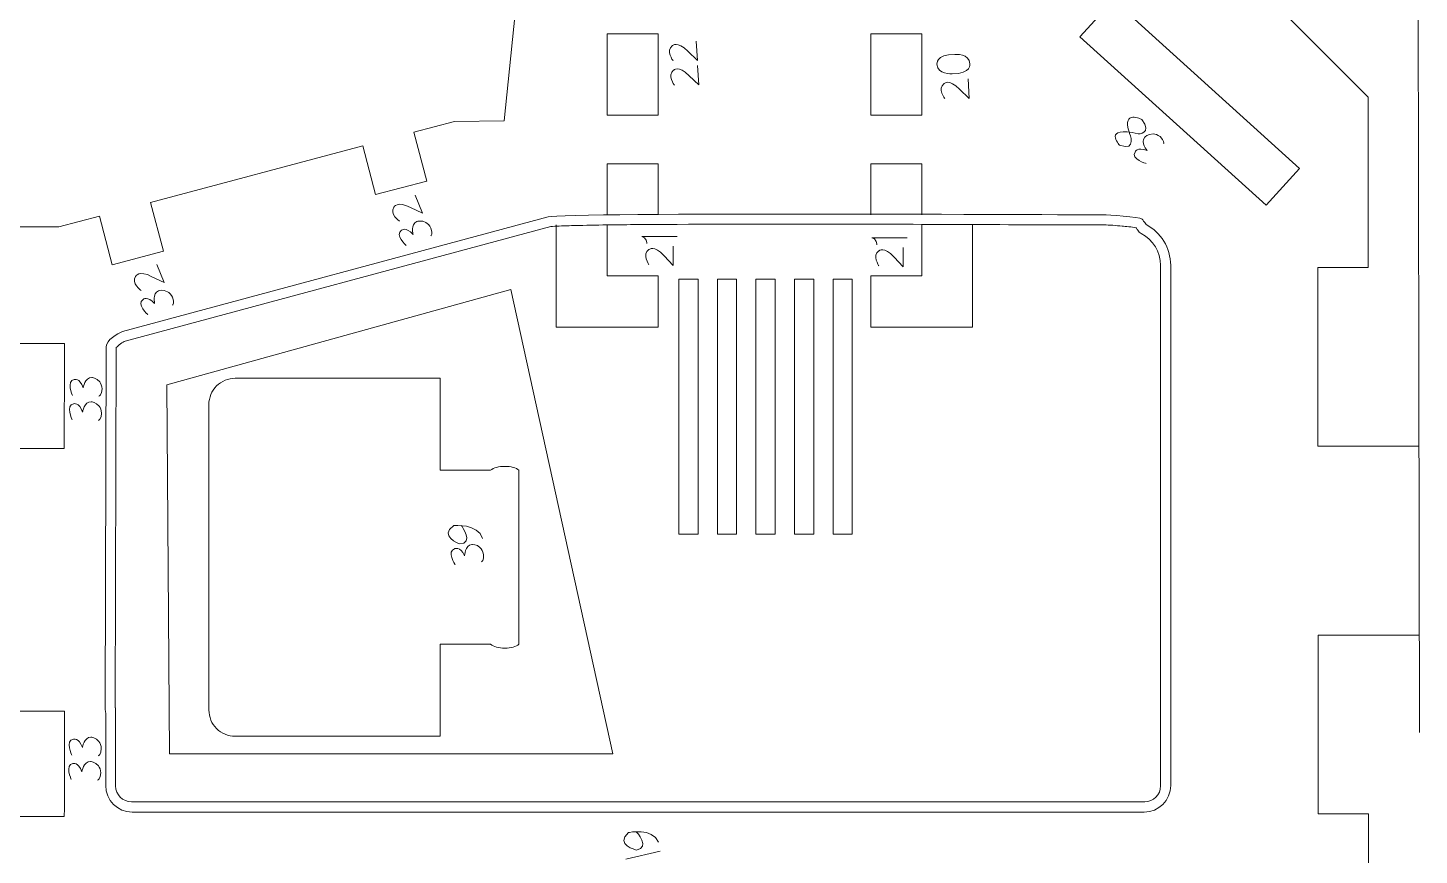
# Model space of a CAD drawing. Header units: centimetres. Extents: x -25 to 25, y -32.5 to 32.5.
# Drawn here: x -8.44 to 0, y -12.03 to -7.01 of the extents above; entities that cross this region are included whole.
import ezdxf

# ---------------------------------------------------------------- set-up
doc = ezdxf.new("R2010")
doc.units = ezdxf.units.CM
doc.header["$MEASUREMENT"] = 0
doc.layers.add('Capa 1', color=7, linetype='Continuous')

msp = doc.modelspace()

# ---------------------------------------------------------------- linework, layer by layer
at = {"layer": 'Capa 1', "color": 250, "lineweight": 9}
for points, knots in [([(-0.00595, -9.54774), (-0.00595, -9.54774), (-0.61795, -9.54807), (-0.61795, -9.54807), (-0.61795, -9.54807), (-0.61795, -9.54807), (-0.61855, -8.46366), (-0.61855, -8.46366), (-0.61855, -8.46366), (-0.61855, -8.46366), (-0.31256, -8.46349), (-0.31256, -8.46349), (-0.31256, -8.46349), (-0.31256, -8.46349), (-0.31312, -7.42927), (-0.31312, -7.42927), (-0.31312, -7.42927), (-0.31312, -7.42927), (-1.84491, -5.89917), (-1.84491, -5.89917), (-1.84491, -5.89917), (-1.84491, -5.89917), (-1.8464, -3.16984), (-1.8464, -3.16984), (-1.8464, -3.16984), (-1.8464, -3.16984), (-0.316, -2.21215), (-0.316, -2.21215), (-0.316, -2.21215), (-0.316, -2.21215), (-0.31628, -1.70185), (-0.31628, -1.70185), (-0.31628, -1.70185), (-0.90906, -1.70217), (-3.55744, -1.70364), (-3.65819, -1.70369), (-3.65819, -1.70369), (-3.65819, -1.70369), (-3.65836, -1.3977), (-3.65836, -1.3977), (-3.65836, -1.3977), (-3.65836, -1.3977), (-4.29624, -1.39805), (-4.29624, -1.39805), (-4.29624, -1.39805), (-4.29624, -1.39805), (-4.29607, -1.70404), (-4.29607, -1.70404), (-4.29607, -1.70404), (-4.43664, -1.70412), (-4.81281, -1.70434), (-4.94725, -1.70441), (-4.94725, -1.70441), (-4.94725, -1.70441), (-4.99659, -2.18061), (-4.99659, -2.18061), (-4.99659, -2.18061), (-4.71297, -2.21), (-4.77409, -2.20367), (-4.69223, -2.21214), (-4.69223, -2.21214), (-4.7061, -2.346), (-4.74233, -2.69577), (-4.76432, -2.90804), (-4.76432, -2.90804), (-4.76432, -2.90804), (-5.0687, -2.8765), (-5.0687, -2.8765), (-5.0687, -2.8765), (-5.0687, -2.8765), (-5.39103, -5.98757), (-5.39103, -5.98757), (-5.39103, -5.98757), (-5.39103, -5.98757), (-5.08668, -6.01911), (-5.08668, -6.01911), (-5.08668, -6.01911), (-5.09841, -6.1324), (-5.15633, -6.69144), (-5.15877, -6.715), (-5.15877, -6.715), (-5.15877, -6.715), (-5.46314, -6.68347), (-5.46314, -6.68347), (-5.46314, -6.68347), (-5.46314, -6.68347), (-5.55533, -7.57332), (-5.55533, -7.57332), (-5.55533, -7.57332), (-5.55533, -7.57332), (-5.85655, -7.57778), (-5.85655, -7.57778), (-5.85655, -7.57778), (-5.85655, -7.57778), (-6.10212, -7.64322), (-6.10212, -7.64322), (-6.10212, -7.64322), (-6.10212, -7.64322), (-6.02417, -7.93913), (-6.02417, -7.93913), (-6.02417, -7.93913), (-6.02417, -7.93913), (-6.33434, -8.02178), (-6.33434, -8.02178), (-6.33434, -8.02178), (-6.33434, -8.02178), (-6.41229, -7.72588), (-6.41229, -7.72588), (-6.41229, -7.72588), (-6.41229, -7.72588), (-7.69958, -8.06891), (-7.69958, -8.06891), (-7.69958, -8.06891), (-7.69958, -8.06891), (-7.62163, -8.36481), (-7.62163, -8.36481), (-7.62163, -8.36481), (-7.62163, -8.36481), (-7.93181, -8.44746), (-7.93181, -8.44746), (-7.93181, -8.44746), (-7.93181, -8.44746), (-8.00976, -8.15156), (-8.00976, -8.15156), (-8.00976, -8.15156), (-8.00976, -8.15156), (-8.25532, -8.217), (-8.25532, -8.217), (-8.25532, -8.217), (-8.25532, -8.217), (-8.60527, -8.21719), (-8.60527, -8.21719), (-8.60527, -8.21719), (-8.60527, -8.21719), (-8.60487, -8.92525), (-8.60487, -8.92525), (-8.60487, -8.92525), (-8.60487, -8.92525), (-8.22215, -8.92505), (-8.22215, -8.92505), (-8.22215, -8.92505), (-8.22203, -9.13737), (-8.22339, -9.51578), (-8.22413, -9.56293), (-8.22413, -9.56293), (-8.22413, -9.56293), (-8.60452, -9.56313), (-8.60452, -9.56313), (-8.60452, -9.56313), (-8.60452, -9.56313), (-8.60365, -11.15787), (-8.60365, -11.15787), (-8.60365, -11.15787), (-8.60365, -11.15787), (-8.22092, -11.15766), (-8.22092, -11.15766), (-8.22092, -11.15766), (-8.22081, -11.35058), (-8.222, -11.74636), (-8.2229, -11.79554), (-8.2229, -11.79554), (-8.2229, -11.79554), (-8.6033, -11.79576), (-8.6033, -11.79576), (-8.6033, -11.79576), (-8.6033, -11.79576), (-8.6029, -12.49529), (-8.6029, -12.49529), (-8.6029, -12.49529), (-8.6029, -12.49529), (-7.51849, -12.48618), (-7.51849, -12.48618), (-7.51849, -12.48618), (-7.51849, -12.48618), (-7.51821, -12.99648), (-7.51821, -12.99648), (-7.51821, -12.99648), (-7.51821, -12.99648), (-8.34746, -12.99694), (-8.34746, -12.99694), (-8.34746, -12.99694), (-8.34746, -12.99694), (-8.36412, -12.99804), (-8.36412, -12.99804), (-8.36412, -12.99804), (-8.36412, -12.99804), (-8.38049, -13.00131), (-8.38049, -13.00131), (-8.38049, -13.00131), (-8.38049, -13.00131), (-8.39629, -13.00668), (-8.39629, -13.00668), (-8.39629, -13.00668), (-8.39629, -13.00668), (-8.41125, -13.01407), (-8.41125, -13.01407), (-8.41125, -13.01407), (-8.41125, -13.01407), (-8.42513, -13.02335), (-8.42513, -13.02335), (-8.42513, -13.02335), (-8.42513, -13.02335), (-8.43766, -13.03436), (-8.43766, -13.03436), (-8.43766, -13.03436), (-8.43766, -13.03436), (-8.44866, -13.04692), (-8.44866, -13.04692), (-8.44866, -13.04692), (-8.44866, -13.04692), (-8.45792, -13.06079), (-8.45792, -13.06079), (-8.45792, -13.06079), (-8.45792, -13.06079), (-8.46529, -13.07577), (-8.46529, -13.07577), (-8.46529, -13.07577), (-8.46529, -13.07577), (-8.47066, -13.09157), (-8.47066, -13.09157), (-8.47066, -13.09157), (-8.47066, -13.09157), (-8.4739, -13.10793), (-8.4739, -13.10793), (-8.4739, -13.10793), (-8.4739, -13.10793), (-8.47498, -13.12459), (-8.47498, -13.12459), (-8.47498, -13.12459), (-8.47498, -13.12459), (-8.47481, -13.44353), (-8.47481, -13.44353), (-8.47481, -13.44353), (-8.47481, -13.44353), (-9.11269, -13.44388), (-9.11269, -13.44388), (-9.11269, -13.44388), (-9.11269, -13.44388), (-9.20017, -13.46527), (-9.20017, -13.46527), (-9.20017, -13.46527), (-9.20017, -13.46527), (-9.28461, -13.49662), (-9.28461, -13.49662), (-9.28461, -13.49662), (-9.28461, -13.49662), (-9.36484, -13.53752), (-9.36484, -13.53752), (-9.36484, -13.53752), (-9.36484, -13.53752), (-9.43981, -13.58742), (-9.43981, -13.58742), (-9.43981, -13.58742), (-9.43981, -13.58742), (-9.50853, -13.64564), (-9.50853, -13.64564), (-9.50853, -13.64564), (-9.50853, -13.64564), (-9.57006, -13.71141), (-9.57006, -13.71141), (-9.57006, -13.71141), (-9.57006, -13.71141), (-9.62357, -13.78384), (-9.62357, -13.78384), (-9.62357, -13.78384), (-9.62357, -13.78384), (-9.66835, -13.86197), (-9.66835, -13.86197), (-9.66835, -13.86197), (-9.66835, -13.86197), (-9.70382, -13.94475), (-9.70382, -13.94475), (-9.70382, -13.94475), (-9.70382, -13.94475), (-9.72949, -14.03109), (-9.72949, -14.03109), (-9.72949, -14.03109), (-9.72949, -14.03109), (-9.745, -14.11979), (-9.745, -14.11979), (-9.745, -14.11979), (-9.745, -14.11979), (-9.75016, -14.20971), (-9.75016, -14.20971), (-9.75016, -14.20971), (-9.75016, -14.20971), (-9.74987, -14.72002), (-9.74987, -14.72002), (-9.74987, -14.72002), (-9.74987, -14.72002), (-9.74878, -14.73667), (-9.74878, -14.73667), (-9.74878, -14.73667), (-9.74878, -14.73667), (-9.7455, -14.75304), (-9.7455, -14.75304), (-9.7455, -14.75304), (-9.7455, -14.75304), (-9.74014, -14.76883), (-9.74014, -14.76883), (-9.74014, -14.76883), (-9.74014, -14.76883), (-9.73275, -14.78381), (-9.73275, -14.78381), (-9.73275, -14.78381), (-9.73275, -14.78381), (-9.72347, -14.79768), (-9.72347, -14.79768), (-9.72347, -14.79768), (-9.72347, -14.79768), (-9.71247, -14.8102), (-9.71247, -14.8102), (-9.71247, -14.8102), (-9.71247, -14.8102), (-9.69991, -14.82121), (-9.69991, -14.82121), (-9.69991, -14.82121), (-9.69991, -14.82121), (-9.68604, -14.83047), (-9.68604, -14.83047), (-9.68604, -14.83047), (-9.68604, -14.83047), (-9.67105, -14.83784), (-9.67105, -14.83784), (-9.67105, -14.83784), (-9.67105, -14.83784), (-9.65525, -14.8432), (-9.65525, -14.8432), (-9.65525, -14.8432), (-9.65525, -14.8432), (-9.63887, -14.84644), (-9.63887, -14.84644), (-9.63887, -14.84644), (-9.63887, -14.84644), (-9.62224, -14.84752), (-9.62224, -14.84752), (-9.62224, -14.84752), (-9.62224, -14.84752), (-9.2395, -14.84731), (-9.2395, -14.84731), (-9.2395, -14.84731), (-9.2395, -14.84731), (-9.22285, -14.84621), (-9.22285, -14.84621), (-9.22285, -14.84621), (-9.22285, -14.84621), (-9.20648, -14.84296), (-9.20648, -14.84296), (-9.20648, -14.84296), (-9.20648, -14.84296), (-9.19068, -14.83757), (-9.19068, -14.83757), (-9.19068, -14.83757), (-9.19068, -14.83757), (-9.17572, -14.8302), (-9.17572, -14.8302), (-9.17572, -14.8302), (-9.17572, -14.8302), (-9.16186, -14.82091), (-9.16186, -14.82091), (-9.16186, -14.82091), (-9.16186, -14.82091), (-9.14931, -14.8099), (-9.14931, -14.8099), (-9.14931, -14.8099), (-9.14931, -14.8099), (-9.13831, -14.79734), (-9.13831, -14.79734), (-9.13831, -14.79734), (-9.13831, -14.79734), (-9.12905, -14.78347), (-9.12905, -14.78347), (-9.12905, -14.78347), (-9.12905, -14.78347), (-9.12167, -14.7685), (-9.12167, -14.7685), (-9.12167, -14.7685), (-9.12167, -14.7685), (-9.11632, -14.75269), (-9.11632, -14.75269), (-9.11632, -14.75269), (-9.11632, -14.75269), (-9.11306, -14.73633), (-9.11306, -14.73633), (-9.11306, -14.73633), (-9.11306, -14.73633), (-9.11199, -14.71967), (-9.11199, -14.71967), (-9.11199, -14.71967), (-9.11199, -14.71967), (-9.11214, -14.4537), (-9.11214, -14.4537), (-9.11214, -14.4537), (-9.11214, -14.4537), (-9.11006, -14.4218), (-9.11006, -14.4218), (-9.11006, -14.4218), (-9.11006, -14.4218), (-9.10384, -14.39045), (-9.10384, -14.39045), (-9.10384, -14.39045), (-9.10384, -14.39045), (-9.09359, -14.36018), (-9.09359, -14.36018), (-9.09359, -14.36018), (-9.09359, -14.36018), (-9.07948, -14.33151), (-9.07948, -14.33151), (-9.07948, -14.33151), (-9.07948, -14.33151), (-9.06173, -14.30492), (-9.06173, -14.30492), (-9.06173, -14.30492), (-9.06173, -14.30492), (-9.04066, -14.28087), (-9.04066, -14.28087), (-9.04066, -14.28087), (-9.04066, -14.28087), (-9.01665, -14.25979), (-9.01665, -14.25979), (-9.01665, -14.25979), (-9.01665, -14.25979), (-8.99008, -14.24202), (-8.99008, -14.24202), (-8.99008, -14.24202), (-8.99008, -14.24202), (-8.96143, -14.22788), (-8.96143, -14.22788), (-8.96143, -14.22788), (-8.96143, -14.22788), (-8.93117, -14.21758), (-8.93117, -14.21758), (-8.93117, -14.21758), (-8.93117, -14.21758), (-8.89982, -14.21133), (-8.89982, -14.21133), (-8.89982, -14.21133), (-8.89982, -14.21133), (-8.86793, -14.20922), (-8.86793, -14.20922), (-8.86793, -14.20922), (-8.86793, -14.20922), (-8.47438, -14.20901), (-8.47438, -14.20901), (-8.47438, -14.20901), (-8.47438, -14.20901), (-8.47424, -14.46416), (-8.47424, -14.46416), (-8.47424, -14.46416), (-8.47424, -14.46416), (-8.47315, -14.48081), (-8.47315, -14.48081), (-8.47315, -14.48081), (-8.47315, -14.48081), (-8.46988, -14.49718), (-8.46988, -14.49718), (-8.46988, -14.49718), (-8.46988, -14.49718), (-8.4645, -14.51299), (-8.4645, -14.51299), (-8.4645, -14.51299), (-8.4645, -14.51299), (-8.45711, -14.52794), (-8.45711, -14.52794), (-8.45711, -14.52794), (-8.45711, -14.52794), (-8.44783, -14.54181), (-8.44783, -14.54181), (-8.44783, -14.54181), (-8.44783, -14.54181), (-8.43681, -14.55436), (-8.43681, -14.55436), (-8.43681, -14.55436), (-8.43681, -14.55436), (-8.42426, -14.56535), (-8.42426, -14.56535), (-8.42426, -14.56535), (-8.42426, -14.56535), (-8.4104, -14.57461), (-8.4104, -14.57461), (-8.4104, -14.57461), (-8.4104, -14.57461), (-8.39542, -14.58199), (-8.39542, -14.58199), (-8.39542, -14.58199), (-8.39542, -14.58199), (-8.3796, -14.58733), (-8.3796, -14.58733), (-8.3796, -14.58733), (-8.3796, -14.58733), (-8.36325, -14.59059), (-8.36325, -14.59059), (-8.36325, -14.59059), (-8.36325, -14.59059), (-8.3466, -14.59167), (-8.3466, -14.59167), (-8.3466, -14.59167), (-8.3466, -14.59167), (-2.35073, -14.58837), (-2.35073, -14.58837), (-2.35073, -14.58837), (-2.35073, -14.58837), (-2.35073, -13.94401), (-2.35073, -13.94401), (-2.35073, -13.94401), (-2.35073, -13.94401), (-4.3964, -13.94513), (-4.3964, -13.94513)], [0, 0, 0, 0, 0.0078125, 0.0078125, 0.0078125, 0.0078125, 0.015625, 0.015625, 0.015625, 0.015625, 0.0234375, 0.0234375, 0.0234375, 0.0234375, 0.03125, 0.03125, 0.03125, 0.03125, 0.0390625, 0.0390625, 0.0390625, 0.0390625, 0.046875, 0.046875, 0.046875, 0.046875, 0.0546875, 0.0546875, 0.0546875, 0.0546875, 0.0625, 0.0625, 0.0625, 0.0625, 0.0703125, 0.0703125, 0.0703125, 0.0703125, 0.078125, 0.078125, 0.078125, 0.078125, 0.0859375, 0.0859375, 0.0859375, 0.0859375, 0.09375, 0.09375, 0.09375, 0.09375, 0.1015625, 0.1015625, 0.1015625, 0.1015625, 0.109375, 0.109375, 0.109375, 0.109375, 0.1171875, 0.1171875, 0.1171875, 0.1171875, 0.125, 0.125, 0.125, 0.125, 0.1328125, 0.1328125, 0.1328125, 0.1328125, 0.140625, 0.140625, 0.140625, 0.140625, 0.1484375, 0.1484375, 0.1484375, 0.1484375, 0.15625, 0.15625, 0.15625, 0.15625, 0.1640625, 0.1640625, 0.1640625, 0.1640625, 0.171875, 0.171875, 0.171875, 0.171875, 0.1796875, 0.1796875, 0.1796875, 0.1796875, 0.1875, 0.1875, 0.1875, 0.1875, 0.1953125, 0.1953125, 0.1953125, 0.1953125, 0.203125, 0.203125, 0.203125, 0.203125, 0.2109375, 0.2109375, 0.2109375, 0.2109375, 0.21875, 0.21875, 0.21875, 0.21875, 0.2265625, 0.2265625, 0.2265625, 0.2265625, 0.234375, 0.234375, 0.234375, 0.234375, 0.2421875, 0.2421875, 0.2421875, 0.2421875, 0.25, 0.25, 0.25, 0.25, 0.2578125, 0.2578125, 0.2578125, 0.2578125, 0.265625, 0.265625, 0.265625, 0.265625, 0.2734375, 0.2734375, 0.2734375, 0.2734375, 0.28125, 0.28125, 0.28125, 0.28125, 0.2890625, 0.2890625, 0.2890625, 0.2890625, 0.296875, 0.296875, 0.296875, 0.296875, 0.3046875, 0.3046875, 0.3046875, 0.3046875, 0.3125, 0.3125, 0.3125, 0.3125, 0.3203125, 0.3203125, 0.3203125, 0.3203125, 0.328125, 0.328125, 0.328125, 0.328125, 0.3359375, 0.3359375, 0.3359375, 0.3359375, 0.34375, 0.34375, 0.34375, 0.34375, 0.3515625, 0.3515625, 0.3515625, 0.3515625, 0.359375, 0.359375, 0.359375, 0.359375, 0.3671875, 0.3671875, 0.3671875, 0.3671875, 0.375, 0.375, 0.375, 0.375, 0.3828125, 0.3828125, 0.3828125, 0.3828125, 0.390625, 0.390625, 0.390625, 0.390625, 0.3984375, 0.3984375, 0.3984375, 0.3984375, 0.40625, 0.40625, 0.40625, 0.40625, 0.4140625, 0.4140625, 0.4140625, 0.4140625, 0.421875, 0.421875, 0.421875, 0.421875, 0.4296875, 0.4296875, 0.4296875, 0.4296875, 0.4375, 0.4375, 0.4375, 0.4375, 0.4453125, 0.4453125, 0.4453125, 0.4453125, 0.453125, 0.453125, 0.453125, 0.453125, 0.4609375, 0.4609375, 0.4609375, 0.4609375, 0.46875, 0.46875, 0.46875, 0.46875, 0.4765625, 0.4765625, 0.4765625, 0.4765625, 0.484375, 0.484375, 0.484375, 0.484375, 0.4921875, 0.4921875, 0.4921875, 0.4921875, 0.5, 0.5, 0.5, 0.5, 0.5078125, 0.5078125, 0.5078125, 0.5078125, 0.515625, 0.515625, 0.515625, 0.515625, 0.5234375, 0.5234375, 0.5234375, 0.5234375, 0.53125, 0.53125, 0.53125, 0.53125, 0.5390625, 0.5390625, 0.5390625, 0.5390625, 0.546875, 0.546875, 0.546875, 0.546875, 0.5546875, 0.5546875, 0.5546875, 0.5546875, 0.5625, 0.5625, 0.5625, 0.5625, 0.5703125, 0.5703125, 0.5703125, 0.5703125, 0.578125, 0.578125, 0.578125, 0.578125, 0.5859375, 0.5859375, 0.5859375, 0.5859375, 0.59375, 0.59375, 0.59375, 0.59375, 0.6015625, 0.6015625, 0.6015625, 0.6015625, 0.609375, 0.609375, 0.609375, 0.609375, 0.6171875, 0.6171875, 0.6171875, 0.6171875, 0.625, 0.625, 0.625, 0.625, 0.6328125, 0.6328125, 0.6328125, 0.6328125, 0.640625, 0.640625, 0.640625, 0.640625, 0.6484375, 0.6484375, 0.6484375, 0.6484375, 0.65625, 0.65625, 0.65625, 0.65625, 0.6640625, 0.6640625, 0.6640625, 0.6640625, 0.671875, 0.671875, 0.671875, 0.671875, 0.6796875, 0.6796875, 0.6796875, 0.6796875, 0.6875, 0.6875, 0.6875, 0.6875, 0.6953125, 0.6953125, 0.6953125, 0.6953125, 0.703125, 0.703125, 0.703125, 0.703125, 0.7109375, 0.7109375, 0.7109375, 0.7109375, 0.71875, 0.71875, 0.71875, 0.71875, 0.7265625, 0.7265625, 0.7265625, 0.7265625, 0.734375, 0.734375, 0.734375, 0.734375, 0.7421875, 0.7421875, 0.7421875, 0.7421875, 0.75, 0.75, 0.75, 0.75, 0.7578125, 0.7578125, 0.7578125, 0.7578125, 0.765625, 0.765625, 0.765625, 0.765625, 0.7734375, 0.7734375, 0.7734375, 0.7734375, 0.78125, 0.78125, 0.78125, 0.78125, 0.7890625, 0.7890625, 0.7890625, 0.7890625, 0.796875, 0.796875, 0.796875, 0.796875, 0.8046875, 0.8046875, 0.8046875, 0.8046875, 0.8125, 0.8125, 0.8125, 0.8125, 0.8203125, 0.8203125, 0.8203125, 0.8203125, 0.828125, 0.828125, 0.828125, 0.828125, 0.8359375, 0.8359375, 0.8359375, 0.8359375, 0.84375, 0.84375, 0.84375, 0.84375, 0.8515625, 0.8515625, 0.8515625, 0.8515625, 0.859375, 0.859375, 0.859375, 0.859375, 0.8671875, 0.8671875, 0.8671875, 0.8671875, 0.875, 0.875, 0.875, 0.875, 0.8828125, 0.8828125, 0.8828125, 0.8828125, 0.890625, 0.890625, 0.890625, 0.890625, 0.8984375, 0.8984375, 0.8984375, 0.8984375, 0.90625, 0.90625, 0.90625, 0.90625, 0.9140625, 0.9140625, 0.9140625, 0.9140625, 0.921875, 0.921875, 0.921875, 0.921875, 0.9296875, 0.9296875, 0.9296875, 0.9296875, 0.9375, 0.9375, 0.9375, 0.9375, 0.9453125, 0.9453125, 0.9453125, 0.9453125, 0.953125, 0.953125, 0.953125, 0.953125, 0.9609375, 0.9609375, 0.9609375, 0.9609375, 0.96875, 0.96875, 0.96875, 0.96875, 0.9765625, 0.9765625, 0.9765625, 0.9765625, 0.984375, 0.984375, 0.984375, 0.984375, 1, 1, 1, 1]), ([(-0.0029, -11.28713), (-0.0029, -11.28713), (-0.01459, -4.61881), (-0.01459, -4.61881), (-0.01459, -4.61881), (-0.01459, -4.61881), (8.54903, -4.61881), (8.54903, -4.61881), (8.54903, -4.61881), (8.54903, -4.61881), (8.54903, -11.28713), (8.54903, -11.28713)], [0, 0, 0, 0, 0.25, 0.25, 0.25, 0.25, 0.5, 0.5, 0.5, 0.5, 1, 1, 1, 1]), ([(-1.85895, -6.83932), (-1.85895, -6.83932), (-0.72985, -7.86304), (-0.72985, -7.86304), (-0.72985, -7.86304), (-0.72985, -7.86304), (-0.93181, -8.08579), (-0.93181, -8.08579), (-0.93181, -8.08579), (-0.93181, -8.08579), (-2.06235, -7.06366), (-2.06235, -7.06366), (-2.06235, -7.06366), (-2.06235, -7.06366), (-1.85895, -6.83932), (-1.85895, -6.83932)], [0, 0, 0, 0, 0.2, 0.2, 0.2, 0.2, 0.4, 0.4, 0.4, 0.4, 0.6, 0.6, 0.6, 0.6, 1, 1, 1, 1]), ([(-4.62058, -7.53949), (-4.62058, -7.53949), (-4.62058, -7.04503), (-4.62058, -7.04503), (-4.62058, -7.04503), (-4.62058, -7.04503), (-4.92964, -7.04503), (-4.92964, -7.04503), (-4.92964, -7.04503), (-4.92964, -7.04503), (-4.92964, -7.53949), (-4.92964, -7.53949), (-4.92964, -7.53949), (-4.92964, -7.53949), (-4.62058, -7.53949), (-4.62058, -7.53949)], [0, 0, 0, 0, 0.2, 0.2, 0.2, 0.2, 0.4, 0.4, 0.4, 0.4, 0.6, 0.6, 0.6, 0.6, 1, 1, 1, 1]), ([(-3.33092, -7.53949), (-3.33092, -7.53949), (-3.33092, -7.04503), (-3.33092, -7.04503), (-3.33092, -7.04503), (-3.33092, -7.04503), (-3.02186, -7.04503), (-3.02186, -7.04503), (-3.02186, -7.04503), (-3.02186, -7.04503), (-3.02186, -7.53949), (-3.02186, -7.53949), (-3.02186, -7.53949), (-3.02186, -7.53949), (-3.33092, -7.53949), (-3.33092, -7.53949)], [0, 0, 0, 0, 0.2, 0.2, 0.2, 0.2, 0.4, 0.4, 0.4, 0.4, 0.6, 0.6, 0.6, 0.6, 1, 1, 1, 1]), ([(-4.62058, -8.14453), (-4.62058, -8.14453), (-4.62058, -7.83547), (-4.62058, -7.83547), (-4.62058, -7.83547), (-4.62058, -7.83547), (-4.92964, -7.83547), (-4.92964, -7.83547), (-4.92964, -7.83547), (-4.92964, -7.83547), (-4.92964, -8.14453), (-4.92964, -8.14453)], [0, 0, 0, 0, 0.25, 0.25, 0.25, 0.25, 0.5, 0.5, 0.5, 0.5, 1, 1, 1, 1]), ([(-3.02186, -8.14453), (-3.02186, -8.14453), (-3.02186, -7.83547), (-3.02186, -7.83547), (-3.02186, -7.83547), (-3.02186, -7.83547), (-3.33092, -7.83547), (-3.33092, -7.83547), (-3.33092, -7.83547), (-3.33092, -7.83547), (-3.33092, -8.14453), (-3.33092, -8.14453)], [0, 0, 0, 0, 0.25, 0.25, 0.25, 0.25, 0.5, 0.5, 0.5, 0.5, 1, 1, 1, 1]), ([(-1.51153, -10.91743), (-1.51153, -10.91743), (-1.51153, -10.19378), (-1.51153, -10.19378), (-1.51153, -10.19378), (-1.51153, -10.19378), (-1.51153, -8.45082), (-1.51153, -8.45082), (-1.51153, -8.45082), (-1.51153, -8.34383), (-1.57232, -8.25039), (-1.66105, -8.20325), (-1.66105, -8.20325), (-1.67214, -8.18687), (-1.68114, -8.1745), (-1.68493, -8.17072), (-1.68493, -8.17072), (-1.69882, -8.15683), (-1.89755, -8.14453), (-1.91724, -8.14453), (-1.91724, -8.14453), (-2.11748, -8.14453), (-5.17753, -8.12769), (-5.28799, -8.15739), (-5.28799, -8.15739), (-5.28799, -8.15739), (-7.86914, -8.85308), (-7.86914, -8.85308), (-7.86914, -8.85308), (-7.9016, -8.86178), (-7.96882, -8.90904), (-7.96878, -8.94264), (-7.96878, -8.94264), (-7.96878, -8.94264), (-7.97445, -11.1233), (-7.97445, -11.1233), (-7.97445, -11.1233), (-7.97445, -11.13639), (-7.97519, -11.15508), (-7.97161, -11.17023), (-7.97161, -11.17023), (-7.97161, -11.17023), (-7.97161, -11.60905), (-7.97161, -11.60905), (-7.97161, -11.60905), (-7.97161, -11.6975), (-7.89926, -11.76985), (-7.8108, -11.76985), (-7.8108, -11.76985), (-7.8108, -11.76985), (-1.67234, -11.76985), (-1.67234, -11.76985), (-1.67234, -11.76985), (-1.58389, -11.76985), (-1.51153, -11.6975), (-1.51153, -11.60905), (-1.51153, -11.60905), (-1.51153, -11.60905), (-1.51153, -10.91743), (-1.51153, -10.91743)], [0, 0, 0, 0, 0.0625, 0.0625, 0.0625, 0.0625, 0.125, 0.125, 0.125, 0.125, 0.1875, 0.1875, 0.1875, 0.1875, 0.25, 0.25, 0.25, 0.25, 0.3125, 0.3125, 0.3125, 0.3125, 0.375, 0.375, 0.375, 0.375, 0.4375, 0.4375, 0.4375, 0.4375, 0.5, 0.5, 0.5, 0.5, 0.5625, 0.5625, 0.5625, 0.5625, 0.625, 0.625, 0.625, 0.625, 0.6875, 0.6875, 0.6875, 0.6875, 0.75, 0.75, 0.75, 0.75, 0.8125, 0.8125, 0.8125, 0.8125, 0.875, 0.875, 0.875, 0.875, 1, 1, 1, 1]), ([(-1.57244, -10.91743), (-1.57244, -10.91743), (-1.57244, -10.45394), (-1.57244, -10.45394), (-1.57244, -10.45394), (-1.57244, -10.45394), (-1.57244, -8.45082), (-1.57244, -8.45082), (-1.57244, -8.45082), (-1.57244, -8.3694), (-1.61807, -8.29507), (-1.68963, -8.25704), (-1.68963, -8.25704), (-1.68963, -8.25704), (-1.703, -8.24994), (-1.703, -8.24994), (-1.703, -8.24994), (-1.703, -8.24994), (-1.71149, -8.23741), (-1.71149, -8.23741), (-1.71149, -8.23741), (-1.71461, -8.23279), (-1.71806, -8.22752), (-1.72162, -8.22248), (-1.72162, -8.22248), (-1.74643, -8.21727), (-1.78528, -8.21477), (-1.8063, -8.21292), (-1.8063, -8.21292), (-1.84163, -8.20979), (-1.88194, -8.20564), (-1.91724, -8.20545), (-1.91724, -8.20545), (-2.47777, -8.20545), (-3.03846, -8.20117), (-3.59905, -8.20074), (-3.59905, -8.20074), (-3.97097, -8.20045), (-4.34299, -8.20053), (-4.7149, -8.2035), (-4.7149, -8.2035), (-4.84368, -8.20453), (-4.97258, -8.20575), (-5.10133, -8.20877), (-5.10133, -8.20877), (-5.1412, -8.20971), (-5.18114, -8.21076), (-5.22096, -8.21266), (-5.22096, -8.21266), (-5.23651, -8.2134), (-5.25862, -8.21369), (-5.27214, -8.2162), (-5.27214, -8.2162), (-5.27214, -8.2162), (-7.85328, -8.91189), (-7.85328, -8.91189), (-7.85328, -8.91189), (-7.86586, -8.91531), (-7.8978, -8.93712), (-7.90789, -8.95055), (-7.90789, -8.95055), (-7.90789, -8.95055), (-7.91354, -11.12346), (-7.91354, -11.12346), (-7.91354, -11.12346), (-7.91355, -11.12664), (-7.9137, -11.13146), (-7.91373, -11.13656), (-7.91373, -11.13656), (-7.91373, -11.13656), (-7.91155, -11.13644), (-7.91155, -11.13644), (-7.91155, -11.13644), (-7.91155, -11.13644), (-7.91155, -11.61049), (-7.91155, -11.61049), (-7.91155, -11.61049), (-7.91155, -11.6635), (-7.86818, -11.70688), (-7.81516, -11.70688), (-7.81516, -11.70688), (-7.81516, -11.70688), (-1.66883, -11.70688), (-1.66883, -11.70688), (-1.66883, -11.70688), (-1.61581, -11.70688), (-1.57244, -11.6635), (-1.57244, -11.61049), (-1.57244, -11.61049), (-1.57244, -11.61049), (-1.57244, -10.91743), (-1.57244, -10.91743)], [0, 0, 0, 0, 0.0416667, 0.0416667, 0.0416667, 0.0416667, 0.0833333, 0.0833333, 0.0833333, 0.0833333, 0.125, 0.125, 0.125, 0.125, 0.1666667, 0.1666667, 0.1666667, 0.1666667, 0.2083333, 0.2083333, 0.2083333, 0.2083333, 0.25, 0.25, 0.25, 0.25, 0.2916667, 0.2916667, 0.2916667, 0.2916667, 0.3333333, 0.3333333, 0.3333333, 0.3333333, 0.375, 0.375, 0.375, 0.375, 0.4166667, 0.4166667, 0.4166667, 0.4166667, 0.4583333, 0.4583333, 0.4583333, 0.4583333, 0.5, 0.5, 0.5, 0.5, 0.5416667, 0.5416667, 0.5416667, 0.5416667, 0.5833333, 0.5833333, 0.5833333, 0.5833333, 0.625, 0.625, 0.625, 0.625, 0.6666667, 0.6666667, 0.6666667, 0.6666667, 0.7083333, 0.7083333, 0.7083333, 0.7083333, 0.75, 0.75, 0.75, 0.75, 0.7916667, 0.7916667, 0.7916667, 0.7916667, 0.8333333, 0.8333333, 0.8333333, 0.8333333, 0.875, 0.875, 0.875, 0.875, 0.9166667, 0.9166667, 0.9166667, 0.9166667, 1, 1, 1, 1]), ([(-4.92964, -8.20545), (-4.92964, -8.20545), (-4.92964, -8.51451), (-4.92964, -8.51451), (-4.92964, -8.51451), (-4.92964, -8.51451), (-4.62062, -8.51451), (-4.62062, -8.51451), (-4.62062, -8.51451), (-4.62062, -8.51451), (-4.62062, -8.82574), (-4.62062, -8.82574), (-4.62062, -8.82574), (-4.62062, -8.82574), (-5.2387, -8.82574), (-5.2387, -8.82574), (-5.2387, -8.82574), (-5.2387, -8.82574), (-5.2387, -8.20545), (-5.2387, -8.20545)], [0, 0, 0, 0, 0.1666667, 0.1666667, 0.1666667, 0.1666667, 0.3333333, 0.3333333, 0.3333333, 0.3333333, 0.5, 0.5, 0.5, 0.5, 0.6666667, 0.6666667, 0.6666667, 0.6666667, 1, 1, 1, 1]), ([(-2.71284, -8.20545), (-2.71284, -8.20545), (-2.71284, -8.82574), (-2.71284, -8.82574), (-2.71284, -8.82574), (-2.71284, -8.82574), (-3.33092, -8.82574), (-3.33092, -8.82574), (-3.33092, -8.82574), (-3.33092, -8.82574), (-3.33092, -8.51451), (-3.33092, -8.51451), (-3.33092, -8.51451), (-3.33092, -8.51451), (-3.0219, -8.51451), (-3.0219, -8.51451), (-3.0219, -8.51451), (-3.0219, -8.51451), (-3.0219, -8.20545), (-3.0219, -8.20545)], [0, 0, 0, 0, 0.1666667, 0.1666667, 0.1666667, 0.1666667, 0.3333333, 0.3333333, 0.3333333, 0.3333333, 0.5, 0.5, 0.5, 0.5, 0.6666667, 0.6666667, 0.6666667, 0.6666667, 1, 1, 1, 1]), ([(-5.51384, -8.59756), (-5.51384, -8.59756), (-7.60166, -9.1766), (-7.60166, -9.1766), (-7.60166, -9.1766), (-7.60166, -9.1766), (-7.58463, -11.41651), (-7.58463, -11.41651), (-7.58463, -11.41651), (-7.58463, -11.41651), (-4.89504, -11.41497), (-4.89504, -11.41497), (-4.89504, -11.41497), (-4.89504, -11.41497), (-5.51384, -8.59756), (-5.51384, -8.59756)], [0, 0, 0, 0, 0.2, 0.2, 0.2, 0.2, 0.4, 0.4, 0.4, 0.4, 0.6, 0.6, 0.6, 0.6, 1, 1, 1, 1]), ([(-4.49543, -8.53433), (-4.49543, -8.53433), (-4.37848, -8.53433), (-4.37848, -8.53433), (-4.37848, -8.53433), (-4.37848, -8.53433), (-4.37848, -10.08162), (-4.37848, -10.08162), (-4.37848, -10.08162), (-4.37848, -10.08162), (-4.49543, -10.08162), (-4.49543, -10.08162), (-4.49543, -10.08162), (-4.49543, -10.08162), (-4.49543, -8.53433), (-4.49543, -8.53433)], [0, 0, 0, 0, 0.2, 0.2, 0.2, 0.2, 0.4, 0.4, 0.4, 0.4, 0.6, 0.6, 0.6, 0.6, 1, 1, 1, 1]), ([(-4.26153, -8.53433), (-4.26153, -8.53433), (-4.14457, -8.53433), (-4.14457, -8.53433), (-4.14457, -8.53433), (-4.14457, -8.53433), (-4.14457, -10.08162), (-4.14457, -10.08162), (-4.14457, -10.08162), (-4.14457, -10.08162), (-4.26153, -10.08162), (-4.26153, -10.08162), (-4.26153, -10.08162), (-4.26153, -10.08162), (-4.26153, -8.53433), (-4.26153, -8.53433)], [0, 0, 0, 0, 0.2, 0.2, 0.2, 0.2, 0.4, 0.4, 0.4, 0.4, 0.6, 0.6, 0.6, 0.6, 1, 1, 1, 1]), ([(-4.02762, -8.53433), (-4.02762, -8.53433), (-3.91067, -8.53433), (-3.91067, -8.53433), (-3.91067, -8.53433), (-3.91067, -8.53433), (-3.91067, -10.08162), (-3.91067, -10.08162), (-3.91067, -10.08162), (-3.91067, -10.08162), (-4.02762, -10.08162), (-4.02762, -10.08162), (-4.02762, -10.08162), (-4.02762, -10.08162), (-4.02762, -8.53433), (-4.02762, -8.53433)], [0, 0, 0, 0, 0.2, 0.2, 0.2, 0.2, 0.4, 0.4, 0.4, 0.4, 0.6, 0.6, 0.6, 0.6, 1, 1, 1, 1]), ([(-3.79372, -8.53433), (-3.79372, -8.53433), (-3.67676, -8.53433), (-3.67676, -8.53433), (-3.67676, -8.53433), (-3.67676, -8.53433), (-3.67676, -10.08162), (-3.67676, -10.08162), (-3.67676, -10.08162), (-3.67676, -10.08162), (-3.79372, -10.08162), (-3.79372, -10.08162), (-3.79372, -10.08162), (-3.79372, -10.08162), (-3.79372, -8.53433), (-3.79372, -8.53433)], [0, 0, 0, 0, 0.2, 0.2, 0.2, 0.2, 0.4, 0.4, 0.4, 0.4, 0.6, 0.6, 0.6, 0.6, 1, 1, 1, 1]), ([(-3.55981, -8.53433), (-3.55981, -8.53433), (-3.44286, -8.53433), (-3.44286, -8.53433), (-3.44286, -8.53433), (-3.44286, -8.53433), (-3.44286, -10.08162), (-3.44286, -10.08162), (-3.44286, -10.08162), (-3.44286, -10.08162), (-3.55981, -10.08162), (-3.55981, -10.08162), (-3.55981, -10.08162), (-3.55981, -10.08162), (-3.55981, -8.53433), (-3.55981, -8.53433)], [0, 0, 0, 0, 0.2, 0.2, 0.2, 0.2, 0.4, 0.4, 0.4, 0.4, 0.6, 0.6, 0.6, 0.6, 1, 1, 1, 1]), ([(-5.63654, -9.69466), (-5.63654, -9.69466), (-5.94255, -9.69467), (-5.94255, -9.69467), (-5.94255, -9.69467), (-5.94255, -9.69467), (-5.94255, -9.13651), (-5.94255, -9.13651), (-5.94255, -9.13651), (-5.94255, -9.13651), (-7.18644, -9.13651), (-7.18644, -9.13651), (-7.18644, -9.13651), (-7.22876, -9.13654), (-7.26933, -9.15338), (-7.29924, -9.18332), (-7.29924, -9.18332), (-7.32915, -9.21327), (-7.34594, -9.25366), (-7.34591, -9.29598), (-7.34591, -9.29598), (-7.34591, -9.29598), (-7.34591, -11.14989), (-7.34591, -11.14989), (-7.34591, -11.14989), (-7.34589, -11.19221), (-7.32905, -11.23279), (-7.2991, -11.26269), (-7.2991, -11.26269), (-7.26915, -11.2926), (-7.22876, -11.30939), (-7.18644, -11.30936), (-7.18644, -11.30936), (-7.18644, -11.30936), (-5.94255, -11.30936), (-5.94255, -11.30936), (-5.94255, -11.30936), (-5.94255, -11.30936), (-5.94255, -10.75121), (-5.94255, -10.75121), (-5.94255, -10.75121), (-5.94255, -10.75121), (-5.63654, -10.75121), (-5.63654, -10.75121)], [0, 0, 0, 0, 0.0833333, 0.0833333, 0.0833333, 0.0833333, 0.1666667, 0.1666667, 0.1666667, 0.1666667, 0.25, 0.25, 0.25, 0.25, 0.3333333, 0.3333333, 0.3333333, 0.3333333, 0.4166667, 0.4166667, 0.4166667, 0.4166667, 0.5, 0.5, 0.5, 0.5, 0.5833333, 0.5833333, 0.5833333, 0.5833333, 0.6666667, 0.6666667, 0.6666667, 0.6666667, 0.75, 0.75, 0.75, 0.75, 0.8333333, 0.8333333, 0.8333333, 0.8333333, 1, 1, 1, 1]), ([(-5.46473, -9.69466), (-5.48287, -9.68053), (-5.51457, -9.67117), (-5.55063, -9.67117), (-5.55063, -9.67117), (-5.5867, -9.67117), (-5.6184, -9.68053), (-5.63654, -9.69466)], [0, 0, 0, 0, 0.3333333, 0.3333333, 0.3333333, 0.3333333, 1, 1, 1, 1]), ([(-4.39656, -13.63912), (-4.39656, -13.63912), (-2.35073, -13.638), (-2.35073, -13.638), (-2.35073, -13.638), (-2.35073, -13.638), (-2.35073, -12.99363), (-2.35073, -12.99363), (-2.35073, -12.99363), (-2.35073, -12.99363), (-2.98043, -12.99399), (-2.98043, -12.99399), (-2.98043, -12.99399), (-2.98043, -12.99399), (-2.98045, -12.48368), (-2.98045, -12.48368), (-2.98045, -12.48368), (-2.98045, -12.48368), (-0.31034, -12.4822), (-0.31034, -12.4822), (-0.31034, -12.4822), (-0.31034, -12.4822), (-0.31073, -11.78052), (-0.31073, -11.78052), (-0.31073, -11.78052), (-0.31073, -11.78052), (-0.61672, -11.78069), (-0.61672, -11.78069), (-0.61672, -11.78069), (-0.61672, -11.78069), (-0.61732, -10.69629), (-0.61732, -10.69629), (-0.61732, -10.69629), (-0.61732, -10.69629), (-0.00531, -10.69594), (-0.00531, -10.69594)], [0, 0, 0, 0, 0.1, 0.1, 0.1, 0.1, 0.2, 0.2, 0.2, 0.2, 0.3, 0.3, 0.3, 0.3, 0.4, 0.4, 0.4, 0.4, 0.5, 0.5, 0.5, 0.5, 0.6, 0.6, 0.6, 0.6, 0.7, 0.7, 0.7, 0.7, 0.8, 0.8, 0.8, 0.8, 1, 1, 1, 1]), ([(-5.46473, -10.75121), (-5.48287, -10.76533), (-5.51457, -10.7747), (-5.55063, -10.7747), (-5.55063, -10.7747), (-5.5867, -10.7747), (-5.6184, -10.76533), (-5.63654, -10.75121)], [0, 0, 0, 0, 0.3333333, 0.3333333, 0.3333333, 0.3333333, 1, 1, 1, 1])]:
    msp.add_open_spline(points, degree=3, knots=knots, dxfattribs=at)
at = {"layer": 'Capa 1', "color": 22, "lineweight": 9}
for points, knots in [([(-4.53031, -7.20912), (-4.53031, -7.20912), (-4.57525, -7.14838), (-4.53517, -7.11849), (-4.53517, -7.11849), (-4.53517, -7.11849), (-4.50539, -7.0853), (-4.44123, -7.15131)], [0, 0, 0, 0, 0.3333333, 0.3333333, 0.3333333, 0.3333333, 1, 1, 1, 1]), ([(-4.44123, -7.15131), (-4.44123, -7.15131), (-4.38267, -7.20749), (-4.38267, -7.20749), (-4.38267, -7.20749), (-4.38267, -7.20749), (-4.38898, -7.09003), (-4.38898, -7.09003)], [0, 0, 0, 0, 0.3333333, 0.3333333, 0.3333333, 0.3333333, 1, 1, 1, 1]), ([(-2.92892, -7.23131), (-2.92892, -7.23131), (-2.94006, -7.17097), (-2.82073, -7.17051), (-2.82073, -7.17051), (-2.82073, -7.17051), (-2.73003, -7.16554), (-2.72889, -7.22775)], [0, 0, 0, 0, 0.3333333, 0.3333333, 0.3333333, 0.3333333, 1, 1, 1, 1]), ([(-4.52233, -7.35766), (-4.52233, -7.35766), (-4.56728, -7.29691), (-4.5272, -7.26702), (-4.5272, -7.26702), (-4.5272, -7.26702), (-4.49742, -7.23384), (-4.43326, -7.29984)], [0, 0, 0, 0, 0.3333333, 0.3333333, 0.3333333, 0.3333333, 1, 1, 1, 1]), ([(-4.43326, -7.29984), (-4.43326, -7.29984), (-4.37469, -7.35602), (-4.37469, -7.35602), (-4.37469, -7.35602), (-4.37469, -7.35602), (-4.381, -7.23856), (-4.381, -7.23856)], [0, 0, 0, 0, 0.3333333, 0.3333333, 0.3333333, 0.3333333, 1, 1, 1, 1]), ([(-2.72911, -7.22777), (-2.72911, -7.22777), (-2.71793, -7.28806), (-2.83733, -7.2885), (-2.83733, -7.2885), (-2.83733, -7.2885), (-2.92803, -7.29351), (-2.92911, -7.23132)], [0, 0, 0, 0, 0.3333333, 0.3333333, 0.3333333, 0.3333333, 1, 1, 1, 1]), ([(-2.88203, -7.43919), (-2.88203, -7.43919), (-2.92707, -7.37851), (-2.88703, -7.34855), (-2.88703, -7.34855), (-2.88703, -7.34855), (-2.8573, -7.31533), (-2.79304, -7.38124)], [0, 0, 0, 0, 0.3333333, 0.3333333, 0.3333333, 0.3333333, 1, 1, 1, 1]), ([(-2.79304, -7.38124), (-2.79304, -7.38124), (-2.7344, -7.43733), (-2.7344, -7.43733), (-2.7344, -7.43733), (-2.7344, -7.43733), (-2.74088, -7.31989), (-2.74088, -7.31989)], [0, 0, 0, 0, 0.3333333, 0.3333333, 0.3333333, 0.3333333, 1, 1, 1, 1]), ([(-1.76225, -7.6465), (-1.76225, -7.6465), (-1.71221, -7.76271), (-1.82168, -7.72213), (-1.82168, -7.72213), (-1.82168, -7.72213), (-1.92804, -7.60089), (-1.70849, -7.65318), (-1.70849, -7.65318), (-1.70849, -7.65318), (-1.62243, -7.65322), (-1.68607, -7.56584), (-1.68607, -7.56584), (-1.68607, -7.56584), (-1.80967, -7.50057), (-1.76225, -7.6465)], [0, 0, 0, 0, 0.2, 0.2, 0.2, 0.2, 0.4, 0.4, 0.4, 0.4, 0.6, 0.6, 0.6, 0.6, 1, 1, 1, 1]), ([(-1.55411, -7.71221), (-1.55411, -7.71221), (-1.54729, -7.69315), (-1.57583, -7.66992), (-1.57583, -7.66992), (-1.59064, -7.65787), (-1.60543, -7.65404), (-1.61803, -7.65342), (-1.61803, -7.65342), (-1.64879, -7.65193), (-1.66918, -7.67345), (-1.66918, -7.67345), (-1.66918, -7.67345), (-1.69617, -7.70636), (-1.65446, -7.75355), (-1.65446, -7.75355), (-1.65446, -7.75355), (-1.71552, -7.73053), (-1.72752, -7.76354), (-1.72752, -7.76354), (-1.72752, -7.76354), (-1.75398, -7.80735), (-1.65928, -7.83301), (-1.65928, -7.83301)], [0, 0, 0, 0, 0.1428571, 0.1428571, 0.1428571, 0.1428571, 0.2857143, 0.2857143, 0.2857143, 0.2857143, 0.4285714, 0.4285714, 0.4285714, 0.4285714, 0.5714286, 0.5714286, 0.5714286, 0.5714286, 0.7142857, 0.7142857, 0.7142857, 0.7142857, 1, 1, 1, 1]), ([(-6.18991, -8.18273), (-6.18991, -8.18273), (-6.25176, -8.13931), (-6.22319, -8.09828), (-6.22319, -8.09828), (-6.22319, -8.09828), (-6.20544, -8.05738), (-6.1237, -8.0997)], [0, 0, 0, 0, 0.3333333, 0.3333333, 0.3333333, 0.3333333, 1, 1, 1, 1]), ([(-6.1237, -8.0997), (-6.1237, -8.0997), (-6.05037, -8.13448), (-6.05037, -8.13448), (-6.05037, -8.13448), (-6.05037, -8.13448), (-6.0935, -8.02505), (-6.0935, -8.02505)], [0, 0, 0, 0, 0.3333333, 0.3333333, 0.3333333, 0.3333333, 1, 1, 1, 1]), ([(-5.99951, -8.27247), (-5.99951, -8.27247), (-5.98468, -8.25869), (-5.9993, -8.22493), (-5.9993, -8.22493), (-6.00689, -8.20741), (-6.01825, -8.1972), (-6.02914, -8.19083), (-6.02914, -8.19083), (-6.05575, -8.17534), (-6.08377, -8.18504), (-6.08377, -8.18504), (-6.08377, -8.18504), (-6.12289, -8.2018), (-6.10762, -8.2629), (-6.10762, -8.2629), (-6.10762, -8.2629), (-6.1512, -8.21434), (-6.17707, -8.23809), (-6.17707, -8.23809), (-6.17707, -8.23809), (-6.22074, -8.26478), (-6.14853, -8.3312), (-6.14853, -8.3312)], [0, 0, 0, 0, 0.1428571, 0.1428571, 0.1428571, 0.1428571, 0.2857143, 0.2857143, 0.2857143, 0.2857143, 0.4285714, 0.4285714, 0.4285714, 0.4285714, 0.5714286, 0.5714286, 0.5714286, 0.5714286, 0.7142857, 0.7142857, 0.7142857, 0.7142857, 1, 1, 1, 1]), ([(-4.67692, -8.44644), (-4.67692, -8.44644), (-4.71855, -8.38338), (-4.67692, -8.35567), (-4.67692, -8.35567), (-4.67692, -8.35567), (-4.6454, -8.32414), (-4.58488, -8.39349)], [0, 0, 0, 0, 0.3333333, 0.3333333, 0.3333333, 0.3333333, 1, 1, 1, 1]), ([(-4.58488, -8.39349), (-4.58488, -8.39349), (-4.52941, -8.45273), (-4.52941, -8.45273), (-4.52941, -8.45273), (-4.52941, -8.45273), (-4.52941, -8.3351), (-4.52941, -8.3351)], [0, 0, 0, 0, 0.3333333, 0.3333333, 0.3333333, 0.3333333, 1, 1, 1, 1]), ([(-3.28157, -8.45412), (-3.28157, -8.45412), (-3.3232, -8.39106), (-3.28157, -8.36335), (-3.28157, -8.36335), (-3.28157, -8.36335), (-3.25005, -8.33182), (-3.18953, -8.40117)], [0, 0, 0, 0, 0.3333333, 0.3333333, 0.3333333, 0.3333333, 1, 1, 1, 1]), ([(-3.18953, -8.40117), (-3.18953, -8.40117), (-3.13406, -8.46041), (-3.13406, -8.46041), (-3.13406, -8.46041), (-3.13406, -8.46041), (-3.13406, -8.34278), (-3.13406, -8.34278)], [0, 0, 0, 0, 0.3333333, 0.3333333, 0.3333333, 0.3333333, 1, 1, 1, 1]), ([(-7.75714, -8.60276), (-7.75714, -8.60276), (-7.81899, -8.55934), (-7.79042, -8.51831), (-7.79042, -8.51831), (-7.79042, -8.51831), (-7.77267, -8.47741), (-7.69093, -8.51973)], [0, 0, 0, 0, 0.3333333, 0.3333333, 0.3333333, 0.3333333, 1, 1, 1, 1]), ([(-7.69093, -8.51973), (-7.69093, -8.51973), (-7.6176, -8.55451), (-7.6176, -8.55451), (-7.6176, -8.55451), (-7.6176, -8.55451), (-7.66073, -8.44508), (-7.66073, -8.44508)], [0, 0, 0, 0, 0.3333333, 0.3333333, 0.3333333, 0.3333333, 1, 1, 1, 1]), ([(-7.56674, -8.6925), (-7.56674, -8.6925), (-7.55191, -8.67872), (-7.56653, -8.64496), (-7.56653, -8.64496), (-7.57412, -8.62744), (-7.58548, -8.61723), (-7.59637, -8.61086), (-7.59637, -8.61086), (-7.62298, -8.59537), (-7.651, -8.60507), (-7.651, -8.60507), (-7.651, -8.60507), (-7.69012, -8.62183), (-7.67485, -8.68293), (-7.67485, -8.68293), (-7.67485, -8.68293), (-7.71843, -8.63437), (-7.7443, -8.65812), (-7.7443, -8.65812), (-7.7443, -8.65812), (-7.78797, -8.68481), (-7.71576, -8.75123), (-7.71576, -8.75123)], [0, 0, 0, 0, 0.1428571, 0.1428571, 0.1428571, 0.1428571, 0.2857143, 0.2857143, 0.2857143, 0.2857143, 0.4285714, 0.4285714, 0.4285714, 0.4285714, 0.5714286, 0.5714286, 0.5714286, 0.5714286, 0.7142857, 0.7142857, 0.7142857, 0.7142857, 1, 1, 1, 1]), ([(-8.01256, -9.2445), (-8.01256, -9.2445), (-7.99355, -9.23755), (-7.99394, -9.20076), (-7.99394, -9.20076), (-7.99414, -9.18167), (-8.00066, -9.16785), (-8.00823, -9.15776), (-8.00823, -9.15776), (-8.02676, -9.13316), (-8.05634, -9.13125), (-8.05634, -9.13125), (-8.05634, -9.13125), (-8.0989, -9.13153), (-8.10851, -9.19378), (-8.10851, -9.19378), (-8.10851, -9.19378), (-8.12986, -9.13212), (-8.16291, -9.144), (-8.16291, -9.144), (-8.16291, -9.144), (-8.21352, -9.15167), (-8.17269, -9.24088), (-8.17269, -9.24088)], [0, 0, 0, 0, 0.1428571, 0.1428571, 0.1428571, 0.1428571, 0.2857143, 0.2857143, 0.2857143, 0.2857143, 0.4285714, 0.4285714, 0.4285714, 0.4285714, 0.5714286, 0.5714286, 0.5714286, 0.5714286, 0.7142857, 0.7142857, 0.7142857, 0.7142857, 1, 1, 1, 1]), ([(-8.01588, -9.39187), (-8.01588, -9.39187), (-7.99687, -9.38492), (-7.99727, -9.34813), (-7.99727, -9.34813), (-7.99747, -9.32904), (-8.00398, -9.31522), (-8.01156, -9.30513), (-8.01156, -9.30513), (-8.03008, -9.28054), (-8.05967, -9.27862), (-8.05967, -9.27862), (-8.05967, -9.27862), (-8.10223, -9.27891), (-8.11184, -9.34115), (-8.11184, -9.34115), (-8.11184, -9.34115), (-8.13319, -9.27949), (-8.16624, -9.29137), (-8.16624, -9.29137), (-8.16624, -9.29137), (-8.21684, -9.29904), (-8.17601, -9.38826), (-8.17601, -9.38826)], [0, 0, 0, 0, 0.1428571, 0.1428571, 0.1428571, 0.1428571, 0.2857143, 0.2857143, 0.2857143, 0.2857143, 0.4285714, 0.4285714, 0.4285714, 0.4285714, 0.5714286, 0.5714286, 0.5714286, 0.5714286, 0.7142857, 0.7142857, 0.7142857, 0.7142857, 1, 1, 1, 1]), ([(-5.8132, -10.03093), (-5.8132, -10.03093), (-5.73492, -10.1401), (-5.82553, -10.14147), (-5.82553, -10.14147), (-5.82553, -10.14147), (-5.95339, -10.09407), (-5.85997, -10.03098), (-5.85997, -10.03098), (-5.85997, -10.03098), (-5.71274, -10.01554), (-5.68589, -10.10969)], [0, 0, 0, 0, 0.25, 0.25, 0.25, 0.25, 0.5, 0.5, 0.5, 0.5, 1, 1, 1, 1]), ([(-5.69286, -10.25129), (-5.69286, -10.25129), (-5.67492, -10.24193), (-5.68009, -10.20551), (-5.68009, -10.20551), (-5.68277, -10.1866), (-5.69102, -10.17375), (-5.69985, -10.16473), (-5.69985, -10.16473), (-5.72141, -10.14275), (-5.75099, -10.14469), (-5.75099, -10.14469), (-5.75099, -10.14469), (-5.79315, -10.15051), (-5.79459, -10.21347), (-5.79459, -10.21347), (-5.79459, -10.21347), (-5.82377, -10.15511), (-5.855, -10.17118), (-5.855, -10.17118), (-5.855, -10.17118), (-5.90418, -10.18536), (-5.85211, -10.26852), (-5.85211, -10.26852)], [0, 0, 0, 0, 0.1428571, 0.1428571, 0.1428571, 0.1428571, 0.2857143, 0.2857143, 0.2857143, 0.2857143, 0.4285714, 0.4285714, 0.4285714, 0.4285714, 0.5714286, 0.5714286, 0.5714286, 0.5714286, 0.7142857, 0.7142857, 0.7142857, 0.7142857, 1, 1, 1, 1]), ([(-8.01723, -11.42787), (-8.01723, -11.42787), (-7.99822, -11.42092), (-7.99861, -11.38413), (-7.99861, -11.38413), (-7.99881, -11.36504), (-8.00533, -11.35122), (-8.0129, -11.34113), (-8.0129, -11.34113), (-8.03143, -11.31653), (-8.06101, -11.31462), (-8.06101, -11.31462), (-8.06101, -11.31462), (-8.10357, -11.3149), (-8.11318, -11.37715), (-8.11318, -11.37715), (-8.11318, -11.37715), (-8.13453, -11.31549), (-8.16758, -11.32737), (-8.16758, -11.32737), (-8.16758, -11.32737), (-8.21819, -11.33504), (-8.17736, -11.42425), (-8.17736, -11.42425)], [0, 0, 0, 0, 0.1428571, 0.1428571, 0.1428571, 0.1428571, 0.2857143, 0.2857143, 0.2857143, 0.2857143, 0.4285714, 0.4285714, 0.4285714, 0.4285714, 0.5714286, 0.5714286, 0.5714286, 0.5714286, 0.7142857, 0.7142857, 0.7142857, 0.7142857, 1, 1, 1, 1]), ([(-8.02055, -11.57524), (-8.02055, -11.57524), (-8.00154, -11.56829), (-8.00194, -11.5315), (-8.00194, -11.5315), (-8.00214, -11.51241), (-8.00865, -11.49859), (-8.01623, -11.4885), (-8.01623, -11.4885), (-8.03475, -11.46391), (-8.06434, -11.46199), (-8.06434, -11.46199), (-8.06434, -11.46199), (-8.1069, -11.46228), (-8.11651, -11.52452), (-8.11651, -11.52452), (-8.11651, -11.52452), (-8.13786, -11.46286), (-8.17091, -11.47474), (-8.17091, -11.47474), (-8.17091, -11.47474), (-8.22151, -11.48241), (-8.18068, -11.57163), (-8.18068, -11.57163)], [0, 0, 0, 0, 0.1428571, 0.1428571, 0.1428571, 0.1428571, 0.2857143, 0.2857143, 0.2857143, 0.2857143, 0.4285714, 0.4285714, 0.4285714, 0.4285714, 0.5714286, 0.5714286, 0.5714286, 0.5714286, 0.7142857, 0.7142857, 0.7142857, 0.7142857, 1, 1, 1, 1]), ([(-4.7533, -11.88842), (-4.7533, -11.88842), (-4.66289, -11.98779), (-4.75272, -11.99965), (-4.75272, -11.99965), (-4.75272, -11.99965), (-4.88522, -11.9674), (-4.79974, -11.8939), (-4.79974, -11.8939), (-4.79974, -11.8939), (-4.6553, -11.86149), (-4.61771, -11.95189)], [0, 0, 0, 0, 0.25, 0.25, 0.25, 0.25, 0.5, 0.5, 0.5, 0.5, 1, 1, 1, 1])]:
    msp.add_open_spline(points, degree=3, knots=knots, dxfattribs=at)
for points in [[(-4.68926, -8.31856), (-4.68926, -8.31856), (-4.69095, -8.27734), (-4.71927, -8.27567)], [(-4.71927, -8.27567), (-4.71927, -8.27567), (-4.50557, -8.27567), (-4.50557, -8.27567)], [(-3.29391, -8.32624), (-3.29391, -8.32624), (-3.2956, -8.28502), (-3.32392, -8.28335)], [(-3.32392, -8.28335), (-3.32392, -8.28335), (-3.11022, -8.28335), (-3.11022, -8.28335)], [(-4.81568, -12.05422), (-4.81568, -12.05422), (-4.60732, -12.00676), (-4.60732, -12.00676)]]:
    msp.add_open_spline(points, degree=3, dxfattribs=at)
at = {"layer": 'Capa 1', "color": 250, "lineweight": 9}
msp.add_open_spline([(-5.46473, -10.75121), (-5.46473, -10.75121), (-5.46473, -9.69466), (-5.46473, -9.69466)], degree=3, dxfattribs=at)

doc.saveas('drawing.dxf')
